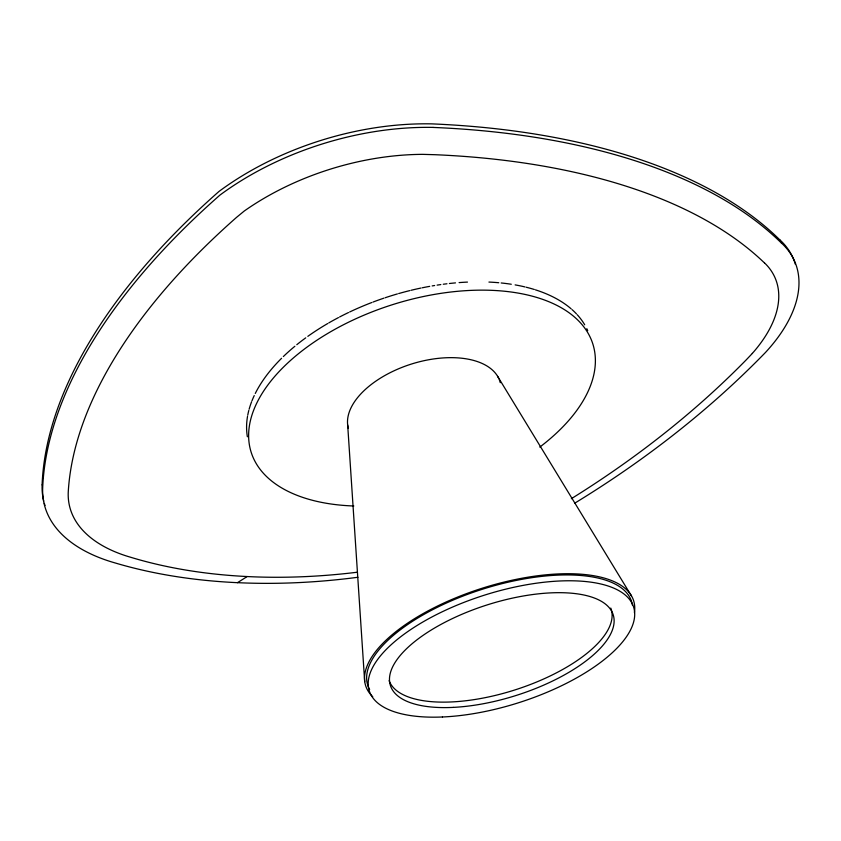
<?xml version="1.0" encoding="UTF-8"?>
<svg xmlns="http://www.w3.org/2000/svg" width="841" height="841" viewBox="0 0 841 841"><rect width="100%" height="100%" fill="white"/><g stroke="black" fill="none" stroke-linecap="round" stroke-linejoin="round"><path stroke-width="1.26" d="M752.359 353.42L746.451 359.633A1004.596 717.531 -3.8 0 1 571.344 498.692M433.052 127.401A230.928 141.971 -17.1 0 0 219.985 195.059A653.657 334.518 -22.7 0 0 42.67 488.222A196.826 105.745 -13 0 0 115.049 562.923A504.674 304.169 -18.7 0 0 237.467 582.676L247.191 576.548A469.036 279.128 -18.5 0 0 357.341 572.216M237.467 582.676L242.586 582.887A495.17 297.146 -18.5 0 0 357.909 577.273M247.054 576.537L242.313 576.285A478.308 285.845 -18.6 0 1 130.639 557.257L127.811 556.416A173.372 92.552 -13.1 0 1 68.3 491.144A629.394 319.202 -22.6 0 1 236.51 217.399L244.289 210.996A204.605 124.962 -17.1 0 1 422.739 154.355L435.165 154.712A632.852 315.943 -12.9 0 1 762.776 261.33L764.448 262.855M497.651 376.369L631.391 595.838M347.669 424.926L364.679 681.63M45.015 505.525A196.594 105.955 -13 0 1 44.331 503.349M43.743 501.141A196.594 105.955 -13 0 1 42.124 484.879M42.103 484.879A652.9 335.202 -22.7 0 1 219.017 191.422A230.634 142.224 -17.1 0 1 431.79 123.869A655.707 331.417 -12.8 0 1 779.933 239.969M433.052 127.422A656.464 330.723 -12.8 0 1 781.394 243.049M574.823 503.128A1046.099 755.691 -3.1 0 0 765.457 352.484A176.232 94.644 -22.7 0 0 781.436 243.028M764.469 262.844A152.547 81.419 -22.7 0 1 752.327 353.42M779.964 239.948A176.032 94.844 -22.7 0 1 795.355 264.274M610.776 608.064A116.657 47.821 -17.6 0 1 517.152 689.21A116.657 47.821 -17.6 0 1 389.11 680.674M369.641 689.567A138.387 56.767 -17.6 0 1 480.989 589.699A138.387 56.767 -17.6 0 1 632.39 605.068M372.742 696.726A140.563 57.672 -17.6 0 1 480.684 588.711A140.563 57.672 -17.6 0 1 634.398 612.605M348.311 428.29A79.348 43.248 -17.6 0 1 409.346 364.721A79.348 43.248 -17.6 0 1 498.734 378.408M499.197 379.449A79.348 43.248 -17.6 0 1 500.269 382.676M353.819 505.988A179.207 98.019 -17.6 0 1 273.672 377.672A179.207 98.019 -17.6 0 1 531.575 295.99A179.207 98.019 -17.6 0 1 539.785 447.097M247.38 436.794A178.681 98.534 -17.6 0 1 247.527 416.379M247.738 415.191A178.681 98.534 -17.6 0 1 248.81 410.419M249.136 409.21A178.681 98.534 -17.6 0 1 251.543 401.914M251.953 400.863A178.681 98.534 -17.6 0 1 254.245 395.575M255.275 393.462A178.681 98.534 -17.6 0 1 281.577 358.287M283.333 356.563A178.681 98.534 -17.6 0 1 294.886 346.261M296.789 344.705A178.681 98.534 -17.6 0 1 305.746 337.84M307.817 336.347A178.681 98.534 -17.6 0 1 327.727 323.522M328.778 322.912A178.681 98.534 -17.6 0 1 338.46 317.583M339.554 317.004A178.681 98.534 -17.6 0 1 348.489 312.537M349.625 312A178.681 98.534 -17.6 0 1 371.817 302.508M373.015 302.056A178.681 98.534 -17.6 0 1 383.906 298.156M385.125 297.756A178.681 98.534 -17.6 0 1 397.404 293.919M398.645 293.572A178.681 98.534 -17.6 0 1 409.809 290.597M411.049 290.292A178.681 98.534 -17.6 0 1 420.994 288.043M422.245 287.79A178.681 98.534 -17.6 0 1 429.698 286.361M432.179 285.919A178.681 98.534 -17.6 0 1 434.65 285.509M437.12 285.12A178.681 98.534 -17.6 0 1 440.821 284.573M443.281 284.237A178.681 98.534 -17.6 0 1 446.96 283.774M449.409 283.501A178.681 98.534 -17.6 0 1 455.486 282.891M459.102 282.597A178.681 98.534 -17.6 0 1 467.47 282.092M488.936 282.071A178.681 98.534 -17.6 0 1 498.776 282.734M501.173 282.965A178.681 98.534 -17.6 0 1 511.286 284.247M515.123 284.889A178.681 98.534 -17.6 0 1 524.984 286.928M526.182 287.223A178.681 98.534 -17.6 0 1 534.287 289.472M535.412 289.83A178.681 98.534 -17.6 0 1 571.155 308.826M572.08 309.635A178.681 98.534 -17.6 0 1 576.421 313.84M577.22 314.713A178.681 98.534 -17.6 0 1 584.705 324.794M586.808 328.673A178.681 98.534 -17.6 0 1 587.722 330.66M453.236 707.386A116.878 47.538 -17.6 0 0 613.814 617.283A116.878 47.538 -17.6 0 0 438.319 625.862A116.878 47.538 -17.6 0 0 453.236 707.386M442.45 716.984A138.66 56.442 -17.6 0 0 634.44 610.65A138.66 56.442 -17.6 0 0 427.407 619.418A138.66 56.442 -17.6 0 0 442.45 716.984"/></g></svg>
